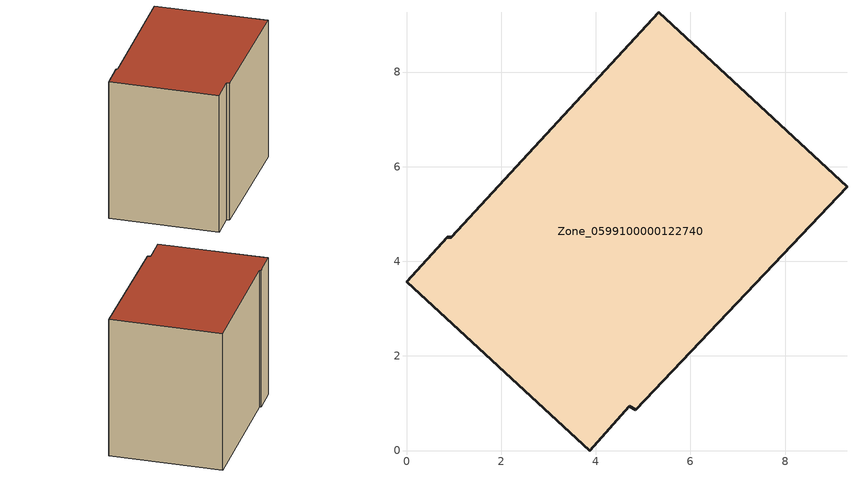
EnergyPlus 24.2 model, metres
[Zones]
Zone_0599100000122740
 floor ground (C_G): 3.87,0 0,3.57 0.86,4.51 0.95,4.51 5.33,9.26 9.31,5.58 4.84,0.86 4.71,0.94 z0
 wall outside (C_F): 0.95,4.51 0.86,4.51 0,3.57 3.87,0 4.71,0.94 4.84,0.86 9.31,5.58 5.33,9.26 0.95,4.51 z0:7.07
 roof outside (C_R): 9.31,5.58 5.33,9.26 0.95,4.51 0.86,4.51 0,3.57 3.87,0 4.71,0.94 4.84,0.86 z7.07
[BUILDING]
Pand.0599100000122740: North Axis=0; Terrain=City; Loads Convergence Tolerance Value=0.04; Temperature Convergence Tolerance Value=0.4; Solar Distribution=FullExterior; Maximum Number of Warmup Days=25; Minimum Number of Warmup Days=1
[Site:Location]
Rotterdam.The.Hague.AP_ZH_NLD Design_Conditions: Latitude=51.96; Longitude=4.45; Time Zone=1; Elevation=-4.5
[SITE:GROUNDTEMPERATURE:BUILDINGSURFACE]
18, 18, 18, 18, 18, 18, 18, 18, 18, 18, 18, 18
[MATERIAL] Thermal Absorptance=0.9; Solar Absorptance=0.7; Visible Absorptance=0.7
Name | Roughness | Thickness | Conductivity | Density | Specific Heat
G.TC.1946 | MediumSmooth | 0.15 | 1 | 540 | 1210
F.TC.1946 | Rough | 0.3 | 0.857143 | 1920 | 840
R.TC.1946 | MediumRough | 0.2 | 0.909091 | 1500 | 1000
[CONSTRUCTION]
C_G: G.TC.1946
C_F: F.TC.1946
C_R: R.TC.1946
[ZONE]
Zone_0599100000122740: Type=1; Multiplier=1; Ceiling Height=Autocalculate; Volume=Autocalculate; Floor Area=autocalculate; Part of Total Floor Area=Yes
[ZONEINFILTRATION:DESIGNFLOWRATE]
Infil_Zone_0599100000122740: Zone or ZoneList or Space or SpaceList=Zone_0599100000122740; Schedule=AlwaysOn; Design Flow Rate Calculation Method=Flow/Area; Flow Rate per Floor Area=0.003; Constant Term Coefficient=1; Temperature Term Coefficient=0; Velocity Term Coefficient=0; Velocity Squared Term Coefficient=0
[HVACTEMPLATE:ZONE:IDEALLOADSAIRSYSTEM]
Zone_0599100000122740: Maximum Heating Supply Air Temperature=50; Minimum Cooling Supply Air Temperature=13; Maximum Heating Supply Air Humidity Ratio=0.0156; Minimum Cooling Supply Air Humidity Ratio=0.0077; Heating Limit=NoLimit; Cooling Limit=NoLimit; Dehumidification Control Type=ConstantSensibleHeatRatio; Cooling Sensible Heat Ratio=0.7; Dehumidification Setpoint=60; Humidification Control Type=None; Humidification Setpoint=30; Outdoor Air Method=None; Outdoor Air Flow Rate per Person=0.00944; Outdoor Air Flow Rate per Zone Floor Area=0; Outdoor Air Flow Rate per Zone=0; Demand Controlled Ventilation Type=None; Outdoor Air Economizer Type=NoEconomizer; Heat Recovery Type=None; Sensible Heat Recovery Effectiveness=0.7; Latent Heat Recovery Effectiveness=0.65
[ZONECONTROL:THERMOSTAT]
ThermostatControl_Zone_0599100000122740: Zone or ZoneList=Zone_0599100000122740; Control Type Schedule=DualSetpointControlType; Control 1=Thermostat_Zone_0599100000122740; Temperature Difference Between Cutout And Setpoint=0
[THERMOSTATSETPOINT:DUALSETPOINT]
Thermostat_Zone_0599100000122740: Heating Setpoint Temperature Schedule=HeatingSetpoint_Zone_0599100000122740; Cooling Setpoint Temperature Schedule=CoolingSetpoint_Zone_0599100000122740
[SCHEDULE:COMPACT]
HeatingSetpoint_Zone_0599100000122740: Through: 12/31, For: AllDays, Until: 24:00, 21
CoolingSetpoint_Zone_0599100000122740: Through: 12/31, For: AllDays, Until: 24:00, 24
DualSetpointControlType: Through: 12/31, For: AllDays, Until: 24:00, 4
AlwaysOn: Through: 12/31, For: AllDays, Until: 24:00, 1
